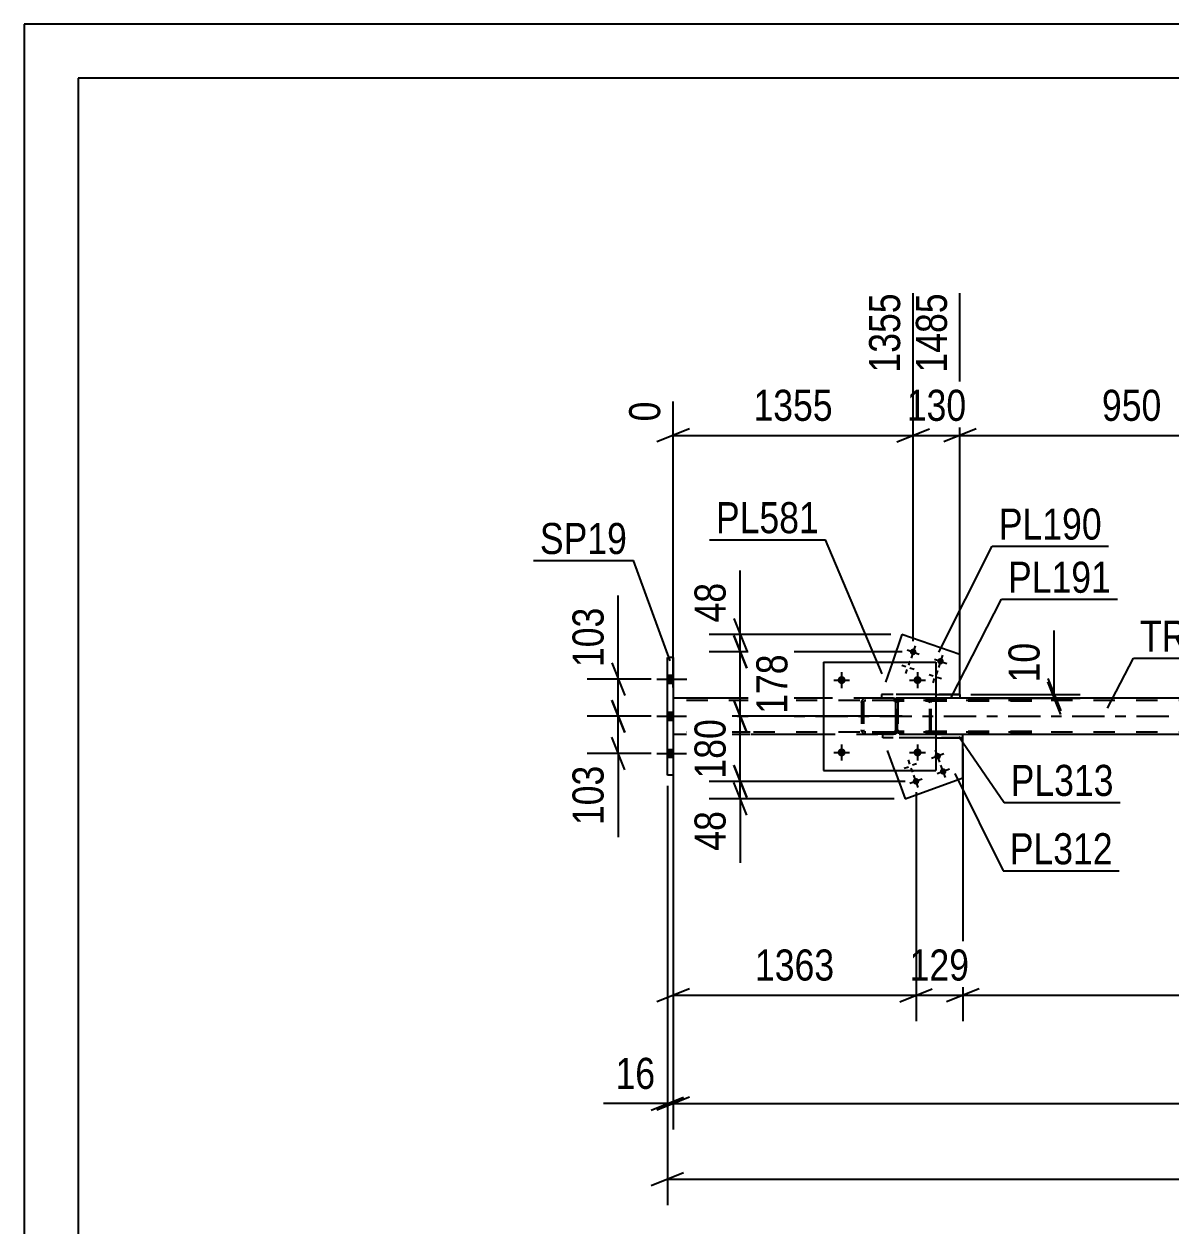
# Model space of a CAD drawing. Header units: millimetres. Extents: x 0 to 594, y 0 to 420.
# Drawn here: x 0 to 105.7, y 309.2 to 420 of the extents above; entities that cross this region are included whole.
import ezdxf

# ---------------------------------------------------------------- set-up
doc = ezdxf.new("R2010")
doc.units = ezdxf.units.MM
doc.linetypes.add('DXK_LINE_DOT2', pattern=[3.9198, 1.9599, -1.9599])
doc.linetypes.add('DXK_LINE_DOT3', pattern=[5.9187, 2.979, -0.9799, 0.9799, -0.9799])
doc.styles.add('Arial Narrow', font='ARIALN.TTF', dxfattribs={"height": 0.2})

# ---------------------------------------------------------------- blocks, each defined once
blk = doc.blocks.new('Unknown-570323116-1135')
at = {"color": 5, "linetype": 'Continuous'}
for p, q in [((594, 420), (0, 420)), ((0, 420), (0, 0)), ((589, 415), (5, 415)), ((5, 415), (5, 5))]:
    blk.add_line(p, q, dxfattribs=at)
blk = doc.blocks.new('Part-570323116-2094 - 2020')
at = {"color": 2, "linetype": 'Continuous'}
for p, q in [((73.71, 361.18), (73.71, 351.18)), ((73.71, 361.18), (84.05, 361.18)), ((84.05, 361.18), (84.05, 351.18)), ((73.71, 351.18), (84.05, 351.18))]:
    blk.add_line(p, q, dxfattribs=at)
blk = doc.blocks.new('Bolt-570323116-2032 - 2020')
at = {"linetype": 'Continuous'}
for points in [[(83.95, 352.4, -1), (84.51, 352.61, -1)], [(84.46, 350.99, -1), (85.02, 351.2, -1)], [(81.95, 350.08, -1), (82.52, 350.29, -1)]]:
    blk.add_hatch(color=1, dxfattribs=at).paths.add_polyline_path(points)
at = {"color": 1, "linetype": 'Continuous'}
for p, q in [((84.79, 352.71), (83.66, 352.3)), ((84.43, 351.94), (84.02, 353.07)), ((81.16, 351.39), (81.53, 351.52)), ((81.52, 352.16), (81.65, 351.78)), ((81.93, 351.03), (81.79, 351.4)), ((82.29, 351.8), (81.91, 351.66)), ((85.31, 351.3), (84.18, 350.89)), ((84.95, 350.53), (84.54, 351.66)), ((82.8, 350.39), (81.67, 349.98)), ((82.44, 349.62), (82.03, 350.75))]:
    blk.add_line(p, q, dxfattribs=at)
blk = doc.blocks.new('Bolt-570323116-2053 - 2020')
at = {"linetype": 'Continuous'}
for points in [[(59.85, 359.23), (59.85, 359.96), (59.31, 359.96), (59.31, 359.23)], [(59.85, 359.23), (59.85, 359.96), (59.31, 359.96), (59.31, 359.23)], [(59.85, 359.23), (59.85, 359.96), (59.31, 359.96), (59.31, 359.23)], [(59.85, 355.81), (59.85, 356.55), (59.31, 356.55), (59.31, 355.81)], [(59.85, 355.81), (59.85, 356.55), (59.31, 356.55), (59.31, 355.81)], [(59.85, 352.4), (59.85, 353.13), (59.31, 353.13), (59.31, 352.4)], [(59.85, 352.4), (59.85, 353.13), (59.31, 353.13), (59.31, 352.4)], [(59.85, 352.4), (59.85, 353.13), (59.31, 353.13), (59.31, 352.4)]]:
    blk.add_hatch(color=1, dxfattribs=at).paths.add_polyline_path(points)
at = {"color": 1, "linetype": 'Continuous'}
for p, q in [((58.35, 359.6), (61.11, 359.6)), ((58.35, 359.6), (61.11, 359.6)), ((58.35, 359.6), (61.11, 359.6)), ((59.31, 359.96), (59.85, 359.96)), ((59.31, 359.96), (59.85, 359.96)), ((59.31, 359.96), (59.85, 359.96)), ((59.31, 359.23), (59.85, 359.23)), ((59.31, 359.23), (59.85, 359.23)), ((59.31, 359.23), (59.85, 359.23)), ((58.35, 356.18), (61.11, 356.18)), ((58.35, 356.18), (61.11, 356.18)), ((59.31, 356.55), (59.85, 356.55)), ((59.31, 356.55), (59.85, 356.55)), ((59.31, 355.81), (59.85, 355.81)), ((59.31, 355.81), (59.85, 355.81)), ((58.35, 352.76), (61.11, 352.76)), ((58.35, 352.76), (61.11, 352.76)), ((58.35, 352.76), (61.11, 352.76)), ((59.31, 353.13), (59.85, 353.13)), ((59.31, 353.13), (59.85, 353.13)), ((59.31, 353.13), (59.85, 353.13)), ((59.31, 352.4), (59.85, 352.4)), ((59.31, 352.4), (59.85, 352.4)), ((59.31, 352.4), (59.85, 352.4))]:
    blk.add_line(p, q, dxfattribs=at)
blk = doc.blocks.new('Part-570323116-2035 - 2020')
at = {"color": 7, "linetype": 'DXK_LINE_DOT2'}
for p, q in [((79.18, 354.18), (79.18, 354.51)), ((84.05, 354.51), (79.18, 354.51)), ((84.05, 354.18), (79.18, 354.18))]:
    blk.add_line(p, q, dxfattribs=at)
at = {"color": 2, "linetype": 'Continuous'}
for p, q in [((86.55, 354.51), (84.05, 354.51)), ((84.05, 354.18), (86.55, 354.18)), ((86.55, 354.18), (86.55, 354.51))]:
    blk.add_line(p, q, dxfattribs=at)
blk = doc.blocks.new('Part-570323116-2036 - 2020')
at = {"color": 2, "linetype": 'Continuous'}
for p, q in [((80.93, 363.71), (80.07, 361.18)), ((86.29, 361.87), (80.93, 363.71)), ((86.29, 358.18), (86.29, 361.87))]:
    blk.add_line(p, q, dxfattribs=at)
at = {"color": 7, "linetype": 'DXK_LINE_DOT2'}
for p in [(80.07, 361.18), (86.29, 358.18)]:
    blk.add_line(p, (79.04, 358.18), dxfattribs=at)
blk = doc.blocks.new('Part-570323116-2052 - 2020')
at = {"color": 2, "linetype": 'Continuous'}
for p, q in [((66.95, 357.85), (59.85, 357.85)), ((73.71, 357.85), (67.05, 357.85)), ((116.28, 357.85), (86.29, 357.85)), ((66.95, 354.51), (59.85, 354.51)), ((73.71, 354.51), (67.05, 354.51)), ((116.28, 354.51), (86.55, 354.51))]:
    blk.add_line(p, q, dxfattribs=at)
at = {"color": 7, "linetype": 'DXK_LINE_DOT2'}
for p, q in [((59.85, 357.85), (59.85, 354.51)), ((66.95, 357.65), (59.85, 357.65)), ((194.65, 357.65), (67.05, 357.65)), ((86.29, 357.85), (73.71, 357.85)), ((66.95, 354.71), (59.85, 354.71)), ((194.65, 354.71), (67.05, 354.71)), ((86.55, 354.51), (73.71, 354.51))]:
    blk.add_line(p, q, dxfattribs=at)
at = {"color": 7, "linetype": 'DXK_LINE_DOT3'}
for p, q in [((59.85, 356.18), (66.95, 356.18)), ((67.05, 356.18), (194.65, 356.18))]:
    blk.add_line(p, q, dxfattribs=at)
blk = doc.blocks.new('Part-570323116-2063 - 2020')
at = {"color": 7, "linetype": 'DXK_LINE_DOT2'}
for p in [(86.55, 354.18), (80.27, 351.18)]:
    blk.add_line(p, (79.18, 354.18), dxfattribs=at)
at = {"color": 2, "linetype": 'Continuous'}
for p, q in [((86.55, 350.52), (86.55, 354.18)), ((80.27, 351.18), (81.23, 348.57)), ((81.23, 348.57), (86.55, 350.52))]:
    blk.add_line(p, q, dxfattribs=at)
blk = doc.blocks.new('Bolt-570323116-2065 - 2020')
at = {"linetype": 'Continuous'}
for points in [[(82.26, 362.02, -1), (81.69, 362.22, -1)], [(84.78, 361.16, -1), (84.21, 361.35, -1)]]:
    blk.add_hatch(color=1, dxfattribs=at).paths.add_polyline_path(points)
at = {"color": 1, "linetype": 'Continuous'}
for p, q in [((82.17, 362.69), (81.78, 361.55)), ((81.41, 362.31), (82.54, 361.92)), ((81.68, 361.27), (81.55, 360.89)), ((83.93, 361.45), (85.07, 361.06)), ((84.69, 361.82), (84.3, 360.69)), ((80.92, 360.89), (81.3, 360.76)), ((81.3, 360.13), (81.42, 360.51)), ((82.06, 360.51), (81.68, 360.63)), ((84.21, 360.4), (84.08, 360.03)), ((83.44, 360.03), (83.82, 359.9)), ((83.82, 359.27), (83.95, 359.65)), ((84.58, 359.64), (84.2, 359.77))]:
    blk.add_line(p, q, dxfattribs=at)
blk = doc.blocks.new('Bolt-570323116-2066 - 2020')
at = {"linetype": 'Continuous'}
for points in [[(75.75, 359.52, -1), (75.01, 359.52, -1)], [(82.75, 359.52, -1), (82.01, 359.52, -1)]]:
    blk.add_hatch(color=1, dxfattribs=at).paths.add_polyline_path(points)
at = {"color": 1, "linetype": 'Continuous'}
for p, q in [((75.38, 360.25), (75.38, 358.78)), ((82.38, 360.25), (82.38, 358.78)), ((74.65, 359.52), (76.11, 359.52)), ((81.65, 359.52), (83.11, 359.52))]:
    blk.add_line(p, q, dxfattribs=at)
blk = doc.blocks.new('Bolt-570323116-2067 - 2020')
at = {"linetype": 'Continuous'}
for points in [[(75.75, 352.85, -1), (75.01, 352.85, -1)], [(82.75, 352.85, -1), (82.01, 352.85, -1)]]:
    blk.add_hatch(color=1, dxfattribs=at).paths.add_polyline_path(points)
at = {"color": 1, "linetype": 'Continuous'}
for p, q in [((75.38, 353.58), (75.38, 352.12)), ((82.38, 353.58), (82.38, 352.12)), ((74.65, 352.85), (76.11, 352.85)), ((81.65, 352.85), (83.11, 352.85))]:
    blk.add_line(p, q, dxfattribs=at)
blk = doc.blocks.new('Part-570323116-2089 - 2020')
at = {"color": 7, "linetype": 'DXK_LINE_DOT2'}
for p, q in [((79.04, 358.18), (79.04, 357.85)), ((84.05, 358.18), (79.04, 358.18)), ((84.05, 357.85), (79.04, 357.85))]:
    blk.add_line(p, q, dxfattribs=at)
at = {"color": 2, "linetype": 'Continuous'}
for p, q in [((84.05, 358.18), (86.29, 358.18)), ((86.29, 358.18), (86.29, 357.85)), ((86.29, 357.85), (84.05, 357.85))]:
    blk.add_line(p, q, dxfattribs=at)
blk = doc.blocks.new('Part-570323116-2095 - 2020')
at = {"color": 7, "linetype": 'DXK_LINE_DOT2'}
for p, q in [((77.21, 357.45), (77.24, 357.6)), ((77.24, 357.6), (77.21, 357.45)), ((77.21, 357.45), (77.21, 354.92)), ((77.41, 357.45), (77.43, 357.53)), ((77.41, 357.45), (77.41, 354.92)), ((77.43, 357.53), (77.47, 357.59)), ((77.46, 357.82), (77.61, 357.85)), ((77.61, 357.85), (77.46, 357.82)), ((77.47, 357.59), (77.54, 357.64)), ((77.54, 357.64), (77.61, 357.65)), ((80.15, 357.85), (77.61, 357.85)), ((80.15, 357.65), (77.61, 357.65)), ((80.15, 357.85), (80.3, 357.82)), ((80.3, 357.82), (80.15, 357.85)), ((80.15, 357.65), (80.22, 357.64)), ((80.22, 357.64), (80.29, 357.59)), ((80.29, 357.59), (80.33, 357.53)), ((80.33, 357.53), (80.35, 357.45)), ((80.35, 357.45), (80.35, 354.92)), ((80.52, 357.6), (80.55, 357.45)), ((80.55, 357.45), (80.52, 357.6)), ((80.55, 357.45), (80.55, 354.92)), ((77.24, 354.76), (77.21, 354.92)), ((77.21, 354.92), (77.24, 354.76)), ((77.43, 354.84), (77.41, 354.92)), ((77.47, 354.78), (77.43, 354.84)), ((77.54, 354.73), (77.47, 354.78)), ((77.61, 354.72), (77.54, 354.73)), ((80.15, 354.72), (77.61, 354.72)), ((80.22, 354.73), (80.15, 354.72)), ((80.29, 354.78), (80.22, 354.73)), ((80.33, 354.84), (80.29, 354.78)), ((80.35, 354.92), (80.33, 354.84)), ((80.55, 354.92), (80.52, 354.76)), ((80.52, 354.76), (80.55, 354.92)), ((77.61, 354.52), (77.46, 354.55)), ((77.46, 354.55), (77.61, 354.52)), ((80.15, 354.52), (77.61, 354.52)), ((80.3, 354.55), (80.15, 354.52)), ((80.15, 354.52), (80.3, 354.55))]:
    blk.add_line(p, q, dxfattribs=at)
at = {"color": 7, "linetype": 'DXK_LINE_DOT3'}
blk.add_line((78.88, 356.18), (78.88, 356.18), dxfattribs=at)
at = {"color": 7, "linetype": 'DXK_LINE_DOT2'}
for centre, start, end in [((77.61, 357.45), 112.5, 157.5), ((77.61, 357.45), 112.5, 157.5), ((80.15, 357.45), 22.5, 67.5), ((80.15, 357.45), 22.5, 67.5), ((77.61, 354.92), 202.5, 247.5), ((77.61, 354.92), 202.5, 247.5), ((80.15, 354.92), 292.5, 337.5), ((80.15, 354.92), 292.5, 337.5)]:
    blk.add_arc(centre, 0.4, start, end, dxfattribs=at)
blk = doc.blocks.new('Part-570323116-2122 - 2020')
at = {"color": 2, "linetype": 'Continuous'}
for p, q in [((59.85, 361.6), (59.31, 361.6)), ((59.31, 350.76), (59.31, 361.6)), ((59.85, 361.6), (59.85, 350.76)), ((59.85, 350.76), (59.31, 350.76))]:
    blk.add_line(p, q, dxfattribs=at)
blk = doc.blocks.new('Part-570323116-2124 - 2020')
at = {"color": 7, "linetype": 'DXK_LINE_DOT2'}
for p, q in [((80.42, 357.54), (80.39, 357.44)), ((80.39, 354.92), (80.39, 357.44)), ((80.54, 357.44), (80.55, 357.49)), ((80.54, 354.92), (80.54, 357.44)), ((80.55, 357.49), (80.58, 357.53)), ((80.68, 357.7), (80.57, 357.68)), ((80.58, 357.53), (80.62, 357.56)), ((80.62, 357.56), (80.68, 357.57)), ((92.91, 357.7), (80.68, 357.7)), ((92.91, 357.57), (80.68, 357.57)), ((83.46, 357.68), (83.36, 357.7)), ((83.36, 357.57), (83.41, 357.56)), ((83.41, 357.56), (83.46, 357.53)), ((83.46, 357.53), (83.49, 357.49)), ((83.49, 357.49), (83.5, 357.44)), ((83.5, 354.92), (83.5, 357.44)), ((83.64, 357.44), (83.62, 357.54)), ((83.64, 354.92), (83.64, 357.44)), ((80.39, 354.92), (80.42, 354.82)), ((80.55, 354.87), (80.54, 354.92)), ((80.58, 354.83), (80.55, 354.87)), ((80.57, 354.67), (80.68, 354.65)), ((80.62, 354.8), (80.58, 354.83)), ((80.68, 354.79), (80.62, 354.8)), ((92.91, 354.79), (80.68, 354.79)), ((92.91, 354.65), (80.68, 354.65)), ((83.41, 354.8), (83.36, 354.79)), ((83.36, 354.65), (83.46, 354.67)), ((83.46, 354.83), (83.41, 354.8)), ((83.49, 354.87), (83.46, 354.83)), ((83.5, 354.92), (83.49, 354.87)), ((83.62, 354.82), (83.64, 354.92))]:
    blk.add_line(p, q, dxfattribs=at)
for centre, start, end in [((80.67, 357.43), 110.7584, 155.6801), ((83.37, 357.43), 24.32, 69.2417), ((80.67, 354.93), 204.32, 249.2417), ((83.37, 354.93), 290.7584, 335.6801)]:
    blk.add_arc(centre, 0.276, start, end, dxfattribs=at)
blk = doc.blocks.new('StraightDimension-570323116-2376 - 2020')
at = {"color": 7, "linetype": 'Continuous'}
for p, q in [((54.18, 357.68), (55.38, 354.68)), ((57.82, 356.18), (51.93, 356.18)), ((54.78, 352.76), (54.78, 356.18)), ((55.38, 351.26), (54.18, 354.26)), ((57.82, 352.76), (51.93, 352.76)), ((54.78, 352.76), (54.78, 345.03)), ((54.78, 352.76), (54.78, 345.03))]:
    blk.add_line(p, q, dxfattribs=at)
at = {"color": 0}
blk.add_wipeout([(54.03, 352.24), (49.83, 352.24), (49.83, 345.55), (54.03, 345.55)], dxfattribs=at)
at = {"color": 3, "style": 'Arial Narrow'}
blk.add_text('103', height=2.863, rotation=90.0002, dxfattribs=at).set_placement((53.43, 346.15))
blk = doc.blocks.new('StraightDimension-570323116-18316 - 2020')
at = {"color": 7, "linetype": 'Continuous'}
for p, q in [((86.29, 359.18), (86.29, 395.18)), ((117.95, 360.52), (117.95, 390.68)), ((87.79, 382.67), (84.79, 381.47)), ((116.45, 381.47), (119.45, 382.67)), ((86.29, 382.07), (117.95, 382.07))]:
    blk.add_line(p, q, dxfattribs=at)
at = {"color": 0}
blk.add_wipeout([(105.46, 382.82), (105.46, 387.02), (98.78, 387.02), (98.78, 382.82)], dxfattribs=at)
at = {"color": 3, "style": 'Arial Narrow'}
blk.add_text('950', height=2.863, dxfattribs=at).set_placement((99.38, 383.42))
at = {"color": 0, "linetype": 'Continuous'}
blk.add_wipeout([(117.35, 391.28), (113.15, 391.28), (113.15, 382.77), (117.35, 382.77)], dxfattribs=at)
at = {"color": 3, "linetype": 'Continuous', "style": 'Arial Narrow'}
blk.add_text('2435', height=2.863, rotation=90.0002, dxfattribs=at).set_placement((116.75, 383.37))
blk = doc.blocks.new('StraightDimension-570323116-2173 - 2020')
at = {"color": 7, "linetype": 'Continuous'}
for p, q in [((59.31, 349.76), (59.31, 311.1)), ((60.81, 314.1), (57.81, 312.9)), ((59.31, 313.5), (195.18, 313.5))]:
    blk.add_line(p, q, dxfattribs=at)
blk = doc.blocks.new('StraightDimension-570323116-2363 - 2020')
at = {"color": 7, "linetype": 'Continuous'}
for p, q in [((54.78, 359.6), (54.78, 367.33)), ((54.78, 359.6), (54.78, 367.33)), ((54.18, 361.1), (55.38, 358.1)), ((57.82, 359.6), (51.93, 359.6)), ((54.78, 356.18), (54.78, 359.6)), ((55.38, 354.68), (54.18, 357.68)), ((57.82, 356.18), (51.93, 356.18))]:
    blk.add_line(p, q, dxfattribs=at)
at = {"color": 0}
blk.add_wipeout([(54.03, 366.81), (49.83, 366.81), (49.83, 360.12), (54.03, 360.12)], dxfattribs=at)
at = {"color": 3, "style": 'Arial Narrow'}
blk.add_text('103', height=2.863, rotation=90.0002, dxfattribs=at).set_placement((53.43, 360.72))
blk = doc.blocks.new('StraightDimension-570323116-2403 - 2020')
at = {"color": 7, "linetype": 'Continuous'}
for p, q in [((59.85, 349.76), (59.85, 318.08)), ((61.35, 321.08), (58.35, 319.88)), ((59.85, 320.48), (194.65, 320.48))]:
    blk.add_line(p, q, dxfattribs=at)
blk = doc.blocks.new('StraightDimension-570323116-2413 - 2020')
at = {"color": 7, "linetype": 'Continuous'}
for p, q in [((59.31, 349.76), (59.31, 318.08)), ((59.85, 349.76), (59.85, 318.08)), ((59.31, 320.48), (53.41, 320.48)), ((59.31, 320.48), (53.41, 320.48)), ((57.81, 319.88), (60.81, 321.08)), ((61.35, 321.08), (58.35, 319.88)), ((59.31, 320.48), (59.85, 320.48))]:
    blk.add_line(p, q, dxfattribs=at)
at = {"color": 0}
blk.add_wipeout([(58.79, 321.23), (58.79, 325.43), (53.93, 325.43), (53.93, 321.23)], dxfattribs=at)
at = {"color": 3, "style": 'Arial Narrow'}
blk.add_text('16', height=2.863, dxfattribs=at).set_placement((54.53, 321.83))
blk = doc.blocks.new('StraightDimension-570323116-12159 - 2020')
at = {"color": 7, "linetype": 'Continuous'}
for p, q in [((86.55, 353.18), (86.55, 328.07)), ((147.44, 345.76), (147.44, 328.07)), ((88.05, 331.07), (85.05, 329.87)), ((86.55, 330.47), (147.44, 330.47)), ((145.94, 329.87), (148.94, 331.07))]:
    blk.add_line(p, q, dxfattribs=at)
at = {"color": 0}
blk.add_wipeout([(121.25, 331.22), (121.25, 335.42), (112.74, 335.42), (112.74, 331.22)], dxfattribs=at)
at = {"color": 3, "style": 'Arial Narrow'}
blk.add_text('1827', height=2.863, dxfattribs=at).set_placement((113.34, 331.82))
blk = doc.blocks.new('StraightDimension-570323116-18758 - 2020')
at = {"color": 7, "linetype": 'Continuous'}
for p, q in [((94.98, 358.18), (94.98, 364.09)), ((94.98, 358.18), (94.98, 364.09)), ((94.38, 359.68), (95.58, 356.68)), ((95.58, 356.35), (94.38, 359.35)), ((87.29, 358.18), (97.38, 358.18)), ((94.98, 357.85), (94.98, 358.18)), ((87.29, 357.85), (97.38, 357.85))]:
    blk.add_line(p, q, dxfattribs=at)
at = {"color": 0}
blk.add_wipeout([(94.23, 363.56), (90.03, 363.56), (90.03, 358.7), (94.23, 358.7)], dxfattribs=at)
at = {"color": 3, "style": 'Arial Narrow'}
blk.add_text('10', height=2.863, rotation=90.0002, dxfattribs=at).set_placement((93.63, 359.3))
blk = doc.blocks.new('StraightDimension-570323116-12160 - 2020')
at = {"color": 7, "linetype": 'Continuous'}
for p, q in [((86.55, 353.18), (86.55, 328.07)), ((82.24, 349.18), (82.24, 328.07)), ((80.74, 329.87), (83.74, 331.07)), ((82.24, 330.47), (86.55, 330.47)), ((88.05, 331.07), (85.05, 329.87))]:
    blk.add_line(p, q, dxfattribs=at)
at = {"color": 0}
blk.add_wipeout([(87.74, 331.22), (87.74, 335.42), (81.05, 335.42), (81.05, 331.22)], dxfattribs=at)
at = {"color": 3, "style": 'Arial Narrow'}
blk.add_text('129', height=2.863, dxfattribs=at).set_placement((81.65, 331.82))
blk = doc.blocks.new('StraightDimension-570323116-12161 - 2020')
at = {"color": 7, "linetype": 'Continuous'}
for p, q in [((59.85, 353.51), (59.85, 328.07)), ((82.24, 349.18), (82.24, 328.07)), ((61.35, 331.07), (58.35, 329.87)), ((59.85, 330.47), (82.24, 330.47)), ((80.74, 329.87), (83.74, 331.07))]:
    blk.add_line(p, q, dxfattribs=at)
at = {"color": 0}
blk.add_wipeout([(75.3, 331.22), (75.3, 335.42), (66.79, 335.42), (66.79, 331.22)], dxfattribs=at)
at = {"color": 3, "style": 'Arial Narrow'}
blk.add_text('1363', height=2.863, dxfattribs=at).set_placement((67.39, 331.82))
blk = doc.blocks.new('StraightDimension-570323116-12322 - 2020')
at = {"color": 7, "linetype": 'Continuous'}
for p, q in [((66.03, 363.71), (66.03, 369.61)), ((66.03, 363.71), (66.03, 369.61)), ((65.43, 365.21), (66.63, 362.21)), ((79.93, 363.71), (63.18, 363.71)), ((66.63, 360.62), (65.43, 363.62)), ((66.03, 362.12), (66.03, 363.71)), ((80.97, 362.12), (63.18, 362.12))]:
    blk.add_line(p, q, dxfattribs=at)
at = {"color": 0}
blk.add_wipeout([(65.28, 369.09), (61.08, 369.09), (61.08, 364.23), (65.28, 364.23)], dxfattribs=at)
at = {"color": 3, "style": 'Arial Narrow'}
blk.add_text('48', height=2.863, rotation=90.0002, dxfattribs=at).set_placement((64.68, 364.83))
blk = doc.blocks.new('StraightDimension-570323116-12323 - 2020')
at = {"color": 7, "linetype": 'Continuous'}
for p, q in [((65.43, 363.62), (66.63, 360.62)), ((80.97, 362.12), (63.63, 362.12)), ((66.03, 356.18), (66.03, 362.12)), ((66.63, 354.68), (65.43, 357.68)), ((80.97, 356.18), (63.63, 356.18))]:
    blk.add_line(p, q, dxfattribs=at)
at = {"color": 0}
blk.add_wipeout([(70.98, 362.49), (66.78, 362.49), (66.78, 355.81), (70.98, 355.81)], dxfattribs=at)
at = {"color": 3, "style": 'Arial Narrow'}
blk.add_text('178', height=2.863, rotation=90.0002, dxfattribs=at).set_placement((70.38, 356.41))
blk = doc.blocks.new('StraightDimension-570323116-12324 - 2020')
at = {"color": 7, "linetype": 'Continuous'}
for p, q in [((65.43, 357.68), (66.63, 354.68)), ((80.97, 356.18), (63.18, 356.18)), ((66.03, 350.18), (66.03, 356.18)), ((66.63, 348.68), (65.43, 351.68)), ((81.24, 350.18), (63.18, 350.18))]:
    blk.add_line(p, q, dxfattribs=at)
at = {"color": 0}
blk.add_wipeout([(65.28, 356.52), (61.08, 356.52), (61.08, 349.84), (65.28, 349.84)], dxfattribs=at)
at = {"color": 3, "style": 'Arial Narrow'}
blk.add_text('180', height=2.863, rotation=90.0002, dxfattribs=at).set_placement((64.68, 350.44))
blk = doc.blocks.new('StraightDimension-570323116-12325 - 2020')
at = {"color": 7, "linetype": 'Continuous'}
for p, q in [((65.43, 351.68), (66.63, 348.68)), ((81.24, 350.18), (63.18, 350.18)), ((66.03, 348.57), (66.03, 350.18)), ((66.63, 347.07), (65.43, 350.07)), ((80.23, 348.57), (63.18, 348.57)), ((66.03, 348.57), (66.03, 342.67)), ((66.03, 348.57), (66.03, 342.67))]:
    blk.add_line(p, q, dxfattribs=at)
at = {"color": 0}
blk.add_wipeout([(65.28, 348.05), (61.08, 348.05), (61.08, 343.19), (65.28, 343.19)], dxfattribs=at)
at = {"color": 3, "style": 'Arial Narrow'}
blk.add_text('48', height=2.863, rotation=90.0002, dxfattribs=at).set_placement((64.68, 343.79))
blk = doc.blocks.new('StraightDimension-570323116-18317 - 2020')
at = {"color": 7, "linetype": 'Continuous'}
for p, q in [((81.97, 363.12), (81.97, 395.18)), ((86.29, 359.18), (86.29, 395.18)), ((80.47, 381.47), (83.47, 382.67)), ((87.79, 382.67), (84.79, 381.47)), ((81.97, 382.07), (86.29, 382.07))]:
    blk.add_line(p, q, dxfattribs=at)
at = {"color": 0}
blk.add_wipeout([(87.48, 382.82), (87.48, 387.02), (80.79, 387.02), (80.79, 382.82)], dxfattribs=at)
at = {"color": 3, "style": 'Arial Narrow'}
blk.add_text('130', height=2.863, dxfattribs=at).set_placement((81.39, 383.42))
at = {"color": 0, "linetype": 'Continuous'}
blk.add_wipeout([(85.69, 395.78), (81.49, 395.78), (81.49, 387.27), (85.69, 387.27)], dxfattribs=at)
at = {"color": 3, "linetype": 'Continuous', "style": 'Arial Narrow'}
blk.add_text('1485', height=2.863, rotation=90.0002, dxfattribs=at).set_placement((85.09, 387.87))
blk = doc.blocks.new('StraightDimension-570323116-18318 - 2020')
at = {"color": 7, "linetype": 'Continuous'}
for p, q in [((81.97, 363.12), (81.97, 395.18)), ((59.85, 358.85), (59.85, 385.2)), ((61.35, 382.67), (58.35, 381.47)), ((80.47, 381.47), (83.47, 382.67)), ((59.85, 382.07), (81.97, 382.07))]:
    blk.add_line(p, q, dxfattribs=at)
at = {"color": 0, "linetype": 'Continuous'}
blk.add_wipeout([(81.37, 395.78), (77.17, 395.78), (77.17, 387.27), (81.37, 387.27)], dxfattribs=at)
at = {"color": 0}
blk.add_wipeout([(75.17, 382.82), (75.17, 387.02), (66.65, 387.02), (66.65, 382.82)], dxfattribs=at)
at = {"color": 3, "linetype": 'Continuous', "style": 'Arial Narrow'}
blk.add_text('1355', height=2.863, rotation=90.0002, dxfattribs=at).set_placement((80.77, 387.87))
at = {"color": 3, "style": 'Arial Narrow'}
blk.add_text('1355', height=2.863, dxfattribs=at).set_placement((67.25, 383.42))
at = {"color": 0, "linetype": 'Continuous'}
blk.add_wipeout([(59.25, 385.8), (55.05, 385.8), (55.05, 382.77), (59.25, 382.77)], dxfattribs=at)
at = {"color": 3, "linetype": 'Continuous', "style": 'Arial Narrow'}
blk.add_text('0', height=2.86, rotation=90.0002, dxfattribs=at).set_placement((58.65, 383.37))
blk = doc.blocks.new('Mark-570323116-2048 - 2020')
at = {"color": 30, "linetype": 'Continuous'}
for p, q in [((99.89, 356.94), (102.29, 361.54)), ((102.29, 361.54), (113.35, 361.54))]:
    blk.add_line(p, q, dxfattribs=at)
at = {"color": 0}
blk.add_wipeout([(112.75, 362.14), (112.75, 365.14), (102.89, 365.14), (102.89, 362.14)], dxfattribs=at)
blk.add_wipeout([(112.75, 362.14), (112.75, 365.14), (102.89, 365.14), (102.89, 362.14)], dxfattribs=at)
at = {"color": 3, "style": 'Arial Narrow'}
blk.add_text('TR560', height=2.863, dxfattribs=at).set_placement((102.89, 362.14))
blk = doc.blocks.new('Mark-570323116-2085 - 2020')
at = {"color": 30, "linetype": 'Continuous'}
for p, q in [((85.45, 357.85), (90.12, 366.97)), ((90.12, 366.97), (100.82, 366.97))]:
    blk.add_line(p, q, dxfattribs=at)
at = {"color": 0}
blk.add_wipeout([(100.22, 367.57), (100.22, 370.57), (90.72, 370.57), (90.72, 367.57)], dxfattribs=at)
blk.add_wipeout([(100.22, 367.57), (100.22, 370.57), (90.72, 370.57), (90.72, 367.57)], dxfattribs=at)
at = {"color": 3, "style": 'Arial Narrow'}
blk.add_text('PL191', height=2.863, dxfattribs=at).set_placement((90.72, 367.57))
blk = doc.blocks.new('Mark-570323116-2090 - 2020')
at = {"color": 30, "linetype": 'Continuous'}
for p in [(63.19, 372.46), (79.13, 360.08)]:
    blk.add_line(p, (73.9, 372.46), dxfattribs=at)
at = {"color": 0}
blk.add_wipeout([(73.3, 373.06), (73.3, 376.06), (63.79, 376.06), (63.79, 373.06)], dxfattribs=at)
blk.add_wipeout([(73.3, 373.06), (73.3, 376.06), (63.79, 376.06), (63.79, 373.06)], dxfattribs=at)
at = {"color": 3, "style": 'Arial Narrow'}
blk.add_text('PL581', height=2.863, dxfattribs=at).set_placement((63.79, 373.06))
blk = doc.blocks.new('Mark-570323116-2118 - 2020')
at = {"color": 30, "linetype": 'Continuous'}
for p in [(46.96, 370.54), (59.58, 361.3)]:
    blk.add_line(p, (56.2, 370.54), dxfattribs=at)
at = {"color": 0}
blk.add_wipeout([(55.6, 371.14), (55.6, 374.14), (47.56, 374.14), (47.56, 371.14)], dxfattribs=at)
blk.add_wipeout([(55.6, 371.14), (55.6, 374.14), (47.56, 374.14), (47.56, 371.14)], dxfattribs=at)
at = {"color": 3, "style": 'Arial Narrow'}
blk.add_text('SP19', height=2.863, dxfattribs=at).set_placement((47.56, 371.14))
blk = doc.blocks.new('Mark-570323116-11809 - 2020')
at = {"color": 30, "linetype": 'Continuous'}
for p, q in [((84.35, 362.08), (89.27, 371.87)), ((89.27, 371.87), (99.97, 371.87))]:
    blk.add_line(p, q, dxfattribs=at)
at = {"color": 0}
blk.add_wipeout([(99.37, 372.47), (99.37, 375.47), (89.87, 375.47), (89.87, 372.47)], dxfattribs=at)
blk.add_wipeout([(99.37, 372.47), (99.37, 375.47), (89.87, 375.47), (89.87, 372.47)], dxfattribs=at)
at = {"color": 3, "style": 'Arial Narrow'}
blk.add_text('PL190', height=2.863, dxfattribs=at).set_placement((89.87, 372.47))
blk = doc.blocks.new('Mark-570323116-11826 - 2020')
at = {"color": 30, "linetype": 'Continuous'}
for p, q in [((86.17, 354.33), (90.36, 348.24)), ((90.36, 348.24), (101.06, 348.24))]:
    blk.add_line(p, q, dxfattribs=at)
at = {"color": 0}
blk.add_wipeout([(100.46, 348.84), (100.46, 351.84), (90.96, 351.84), (90.96, 348.84)], dxfattribs=at)
blk.add_wipeout([(100.46, 348.84), (100.46, 351.84), (90.96, 351.84), (90.96, 348.84)], dxfattribs=at)
at = {"color": 3, "style": 'Arial Narrow'}
blk.add_text('PL313', height=2.863, dxfattribs=at).set_placement((90.96, 348.84))
blk = doc.blocks.new('Mark-570323116-11829 - 2020')
at = {"color": 30, "linetype": 'Continuous'}
for p, q in [((85.82, 350.9), (90.28, 341.94)), ((90.28, 341.94), (100.98, 341.94))]:
    blk.add_line(p, q, dxfattribs=at)
at = {"color": 0}
blk.add_wipeout([(100.38, 342.54), (100.38, 345.54), (90.88, 345.54), (90.88, 342.54)], dxfattribs=at)
blk.add_wipeout([(100.38, 342.54), (100.38, 345.54), (90.88, 345.54), (90.88, 342.54)], dxfattribs=at)
at = {"color": 3, "style": 'Arial Narrow'}
blk.add_text('PL312', height=2.863, dxfattribs=at).set_placement((90.88, 342.54))

msp = doc.modelspace()

# ---------------------------------------------------------------- block references
for name in ['Unknown-570323116-1135', 'Part-570323116-2036 - 2020', 'Bolt-570323116-2065 - 2020', 'Part-570323116-2122 - 2020', 'Part-570323116-2094 - 2020', 'Bolt-570323116-2066 - 2020', 'Bolt-570323116-2053 - 2020', 'Part-570323116-2052 - 2020', 'Part-570323116-2089 - 2020', 'Part-570323116-2095 - 2020', 'Part-570323116-2124 - 2020', 'Bolt-570323116-2067 - 2020', 'Part-570323116-2035 - 2020', 'Part-570323116-2063 - 2020', 'Bolt-570323116-2032 - 2020']:
    msp.add_blockref(name, (0, 0))

# ---------------------------------------------------------------- next in the draw order: block references
for name in ['StraightDimension-570323116-18316 - 2020', 'StraightDimension-570323116-12322 - 2020', 'StraightDimension-570323116-2376 - 2020']:
    msp.add_blockref(name, (0, 0))

# ---------------------------------------------------------------- next in the draw order: block references
for name in ['StraightDimension-570323116-2363 - 2020', 'Mark-570323116-2048 - 2020', 'StraightDimension-570323116-12323 - 2020', 'StraightDimension-570323116-18758 - 2020', 'StraightDimension-570323116-2173 - 2020']:
    msp.add_blockref(name, (0, 0))

# ---------------------------------------------------------------- next in the draw order: block references
for name in ['StraightDimension-570323116-18317 - 2020', 'StraightDimension-570323116-2403 - 2020']:
    msp.add_blockref(name, (0, 0))

# ---------------------------------------------------------------- next in the draw order: block references
for name in ['StraightDimension-570323116-18318 - 2020', 'Mark-570323116-2085 - 2020', 'StraightDimension-570323116-12159 - 2020', 'StraightDimension-570323116-2413 - 2020']:
    msp.add_blockref(name, (0, 0))

# ---------------------------------------------------------------- next in the draw order: block references
for name in ['Mark-570323116-2090 - 2020', 'Mark-570323116-11809 - 2020', 'Mark-570323116-2118 - 2020', 'StraightDimension-570323116-12160 - 2020']:
    msp.add_blockref(name, (0, 0))

# ---------------------------------------------------------------- next in the draw order: block references
for name in ['StraightDimension-570323116-12161 - 2020', 'Mark-570323116-11826 - 2020']:
    msp.add_blockref(name, (0, 0))

# ---------------------------------------------------------------- next in the draw order: block references
for name in ['StraightDimension-570323116-12324 - 2020', 'Mark-570323116-11829 - 2020']:
    msp.add_blockref(name, (0, 0))

# ---------------------------------------------------------------- next in the draw order: block references
msp.add_blockref('StraightDimension-570323116-12325 - 2020', (0, 0))

doc.saveas('drawing.dxf')
